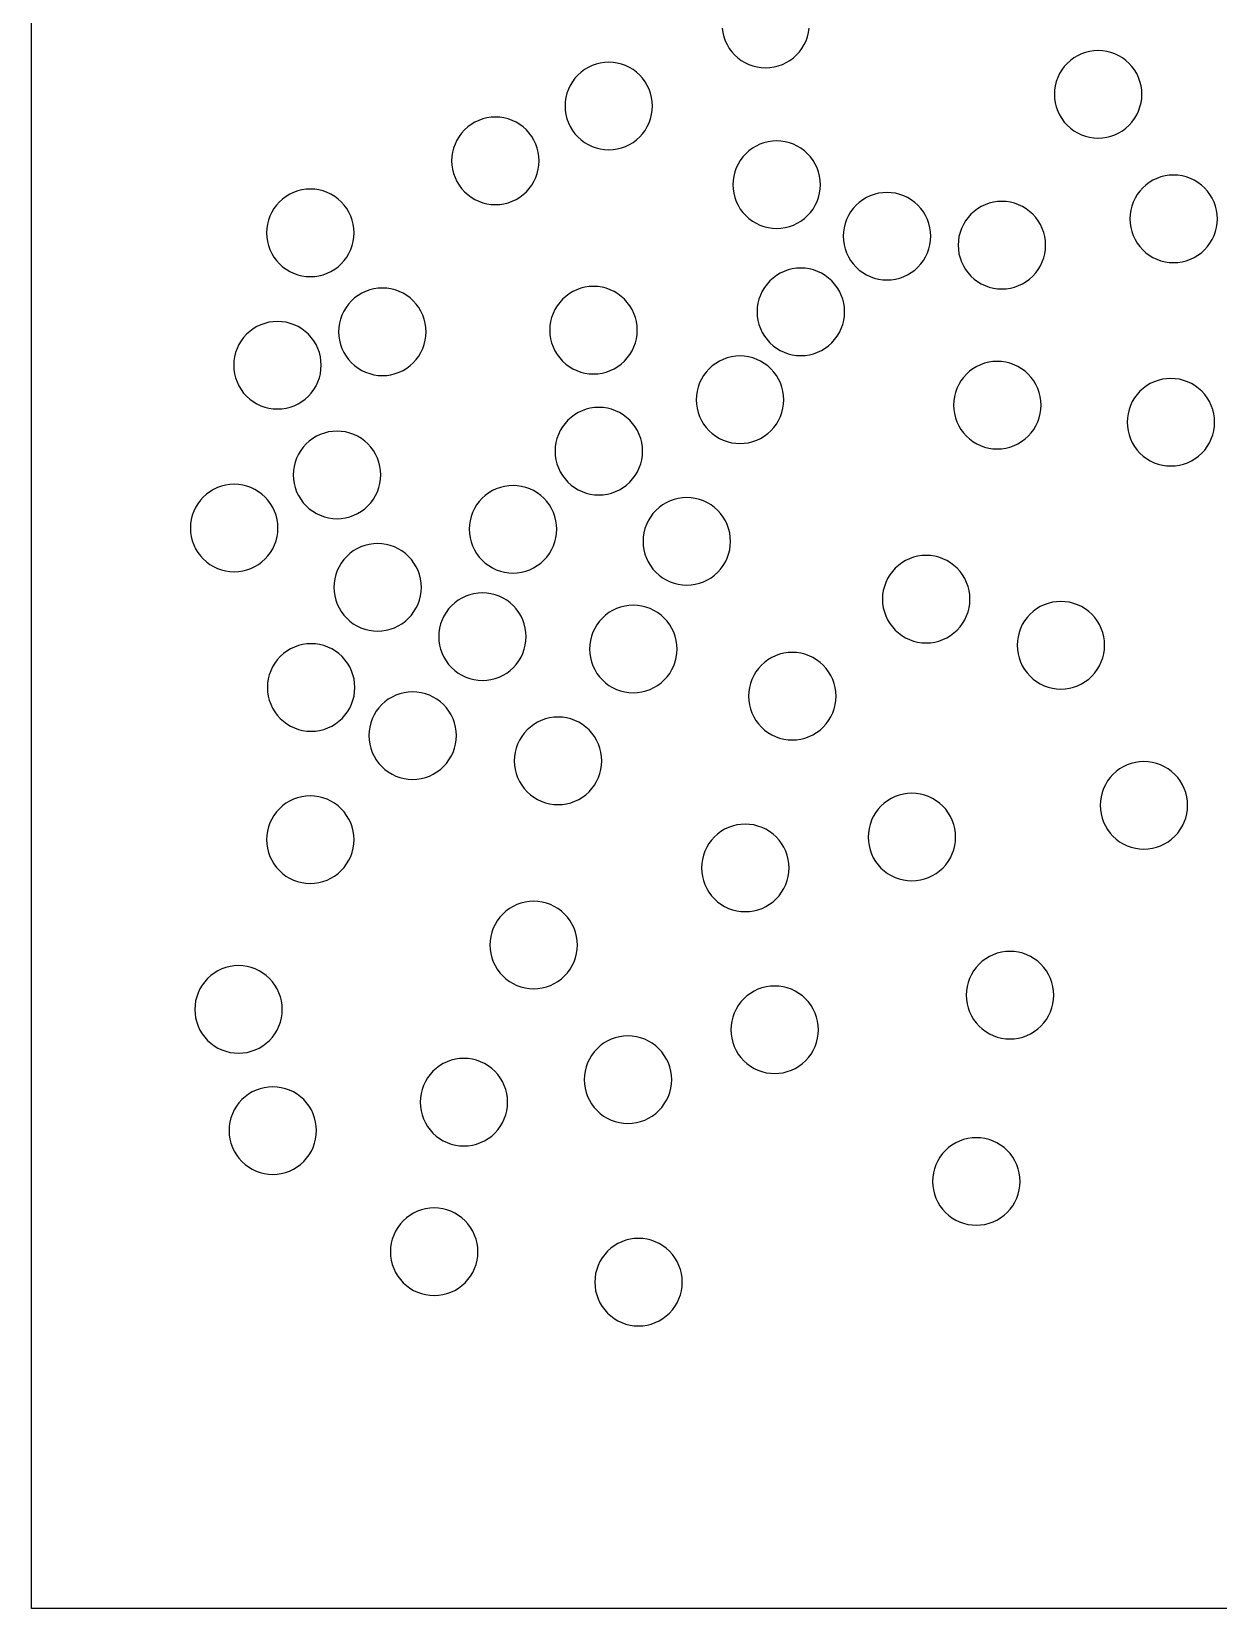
# Model space of a CAD drawing. Header units: millimetres. Extents: x 0 to 406, y 0 to 84.
# Drawn here: x 0 to 40.7, y 0 to 54.1 of the extents above; entities that cross this region are included whole.
import ezdxf

# ---------------------------------------------------------------- set-up
doc = ezdxf.new("R2010")
doc.units = ezdxf.units.MM

msp = doc.modelspace()

# ---------------------------------------------------------------- linework, layer by layer
at = {"color": 0}
for points in [[(0, 0), (0, 83.82), (406.4, 83.82), (406.4, 0), (0, 0)], [(23.681, 54.162), (23.703, 54.016), (23.739, 53.874), (23.788, 53.735), (23.851, 53.602), (23.927, 53.476), (24.015, 53.357), (24.113, 53.248), (24.223, 53.15), (24.341, 53.062), (24.467, 52.986), (24.6, 52.923), (24.739, 52.874), (24.881, 52.838), (25.027, 52.816), (25.174, 52.809), (25.321, 52.816), (25.467, 52.838), (25.61, 52.874), (25.748, 52.923), (25.881, 52.986), (26.007, 53.062), (26.126, 53.15), (26.235, 53.248)], [(26.235, 53.248), (26.334, 53.357), (26.421, 53.476), (26.497, 53.602), (26.56, 53.735), (26.61, 53.874), (26.645, 54.016), (26.667, 54.162)], [(20.856, 50.438), (20.955, 50.547), (21.042, 50.665), (21.118, 50.792), (21.181, 50.925), (21.231, 51.063), (21.266, 51.206), (21.288, 51.352), (21.295, 51.499), (21.288, 51.646), (21.266, 51.791), (21.231, 51.934), (21.181, 52.073), (21.118, 52.206), (21.042, 52.332), (20.955, 52.45), (20.856, 52.559), (20.747, 52.658), (20.629, 52.746), (20.502, 52.822), (20.369, 52.885), (20.231, 52.934), (20.088, 52.97), (19.942, 52.992), (19.795, 52.999), (19.648, 52.992), (19.503, 52.97), (19.36, 52.934), (19.221, 52.885), (19.088, 52.822), (18.962, 52.746), (18.844, 52.658), (18.735, 52.559), (18.636, 52.45), (18.548, 52.332), (18.472, 52.206), (18.409, 52.073), (18.36, 51.934), (18.324, 51.791), (18.302, 51.646), (18.295, 51.499), (18.302, 51.352), (18.324, 51.206), (18.36, 51.063), (18.409, 50.925), (18.472, 50.792), (18.548, 50.665), (18.636, 50.547), (18.735, 50.438), (18.844, 50.339), (18.962, 50.252), (19.088, 50.176), (19.221, 50.113), (19.36, 50.063), (19.503, 50.028), (19.648, 50.006), (19.795, 49.999), (19.942, 50.006), (20.088, 50.028), (20.231, 50.063), (20.369, 50.113), (20.502, 50.176), (20.629, 50.252), (20.747, 50.339), (20.856, 50.438)], [(37.639, 50.841), (37.737, 50.95), (37.825, 51.068), (37.901, 51.194), (37.964, 51.327), (38.013, 51.466), (38.049, 51.609), (38.071, 51.754), (38.078, 51.901), (38.071, 52.048), (38.049, 52.194), (38.013, 52.337), (37.964, 52.475), (37.901, 52.608), (37.825, 52.735), (37.737, 52.853), (37.639, 52.962), (37.529, 53.061), (37.411, 53.148), (37.285, 53.224), (37.152, 53.287), (37.013, 53.337), (36.871, 53.372), (36.725, 53.394), (36.578, 53.401), (36.431, 53.394), (36.285, 53.372), (36.142, 53.337), (36.004, 53.287), (35.871, 53.224), (35.745, 53.148), (35.626, 53.061), (35.517, 52.962), (35.418, 52.853), (35.331, 52.735), (35.255, 52.608), (35.192, 52.475), (35.142, 52.337), (35.107, 52.194), (35.085, 52.048), (35.078, 51.901), (35.085, 51.754), (35.107, 51.609), (35.142, 51.466), (35.192, 51.327), (35.255, 51.194), (35.331, 51.068), (35.418, 50.95), (35.517, 50.841), (35.626, 50.742), (35.745, 50.654), (35.871, 50.578), (36.004, 50.515), (36.142, 50.466), (36.285, 50.43), (36.431, 50.408), (36.578, 50.401), (36.725, 50.408), (36.871, 50.43), (37.013, 50.466), (37.152, 50.515), (37.285, 50.578), (37.411, 50.654), (37.529, 50.742), (37.639, 50.841)], [(16.969, 48.561), (17.068, 48.67), (17.156, 48.788), (17.231, 48.914), (17.294, 49.047), (17.344, 49.186), (17.38, 49.329), (17.401, 49.474), (17.408, 49.621), (17.401, 49.768), (17.38, 49.914), (17.344, 50.057), (17.294, 50.195), (17.231, 50.328), (17.156, 50.455), (17.068, 50.573), (16.969, 50.682), (16.86, 50.781), (16.742, 50.869), (16.616, 50.944), (16.482, 51.007), (16.344, 51.057), (16.201, 51.093), (16.055, 51.114), (15.908, 51.121), (15.761, 51.114), (15.616, 51.093), (15.473, 51.057), (15.334, 51.007), (15.201, 50.944), (15.075, 50.869), (14.957, 50.781), (14.848, 50.682), (14.749, 50.573), (14.661, 50.455), (14.586, 50.328), (14.523, 50.195), (14.473, 50.057), (14.437, 49.914), (14.416, 49.768), (14.408, 49.621), (14.416, 49.474), (14.437, 49.329), (14.473, 49.186), (14.523, 49.047), (14.586, 48.914), (14.661, 48.788), (14.749, 48.67), (14.848, 48.561), (14.957, 48.462), (15.075, 48.374), (15.201, 48.298), (15.334, 48.236), (15.473, 48.186), (15.616, 48.15), (15.761, 48.129), (15.908, 48.121), (16.055, 48.129), (16.201, 48.15), (16.344, 48.186), (16.482, 48.236), (16.616, 48.298), (16.742, 48.374), (16.86, 48.462), (16.969, 48.561)], [(26.614, 47.742), (26.713, 47.851), (26.801, 47.969), (26.876, 48.095), (26.939, 48.228), (26.989, 48.367), (27.025, 48.51), (27.046, 48.655), (27.054, 48.802), (27.046, 48.949), (27.025, 49.095), (26.989, 49.238), (26.939, 49.376), (26.876, 49.51), (26.801, 49.636), (26.713, 49.754), (26.614, 49.863), (26.505, 49.962), (26.387, 50.05), (26.261, 50.125), (26.128, 50.188), (25.989, 50.238), (25.846, 50.274), (25.701, 50.295), (25.554, 50.302), (25.407, 50.295), (25.261, 50.274), (25.118, 50.238), (24.98, 50.188), (24.846, 50.125), (24.72, 50.05), (24.602, 49.962), (24.493, 49.863), (24.394, 49.754), (24.306, 49.636), (24.231, 49.51), (24.168, 49.376), (24.118, 49.238), (24.082, 49.095), (24.061, 48.949), (24.054, 48.802), (24.061, 48.655), (24.082, 48.51), (24.118, 48.367), (24.168, 48.228), (24.231, 48.095), (24.306, 47.969), (24.394, 47.851), (24.493, 47.742), (24.602, 47.643), (24.72, 47.555), (24.846, 47.48), (24.98, 47.417), (25.118, 47.367), (25.261, 47.331), (25.407, 47.31), (25.554, 47.302), (25.701, 47.31), (25.846, 47.331), (25.989, 47.367), (26.128, 47.417), (26.261, 47.48), (26.387, 47.555), (26.505, 47.643), (26.614, 47.742)], [(10.623, 46.091), (10.722, 46.2), (10.81, 46.318), (10.885, 46.445), (10.948, 46.578), (10.998, 46.716), (11.034, 46.859), (11.055, 47.005), (11.063, 47.152), (11.055, 47.299), (11.034, 47.444), (10.998, 47.587), (10.948, 47.726), (10.885, 47.859), (10.81, 47.985), (10.722, 48.103), (10.623, 48.213), (10.514, 48.311), (10.396, 48.399), (10.27, 48.475), (10.137, 48.538), (9.998, 48.587), (9.855, 48.623), (9.71, 48.645), (9.563, 48.652), (9.415, 48.645), (9.27, 48.623), (9.127, 48.587), (8.988, 48.538), (8.855, 48.475), (8.729, 48.399), (8.611, 48.311), (8.502, 48.213), (8.403, 48.103), (8.315, 47.985), (8.24, 47.859), (8.177, 47.726), (8.127, 47.587), (8.091, 47.444), (8.07, 47.299), (8.063, 47.152), (8.07, 47.005), (8.091, 46.859), (8.127, 46.716), (8.177, 46.578), (8.24, 46.445), (8.315, 46.318), (8.403, 46.2), (8.502, 46.091), (8.611, 45.992), (8.729, 45.905), (8.855, 45.829), (8.988, 45.766), (9.127, 45.716), (9.27, 45.681), (9.415, 45.659), (9.563, 45.652), (9.71, 45.659), (9.855, 45.681), (9.998, 45.716), (10.137, 45.766), (10.27, 45.829), (10.396, 45.905), (10.514, 45.992), (10.623, 46.091)], [(40.226, 46.57), (40.325, 46.679), (40.413, 46.798), (40.488, 46.924), (40.551, 47.057), (40.601, 47.195), (40.637, 47.338), (40.658, 47.484), (40.666, 47.631), (40.658, 47.778), (40.637, 47.924), (40.601, 48.066), (40.551, 48.205), (40.488, 48.338), (40.413, 48.464), (40.325, 48.582), (40.226, 48.692), (40.117, 48.79), (39.999, 48.878), (39.873, 48.954), (39.74, 49.017), (39.601, 49.066), (39.458, 49.102), (39.313, 49.124), (39.166, 49.131), (39.019, 49.124), (38.873, 49.102), (38.73, 49.066), (38.592, 49.017), (38.458, 48.954), (38.332, 48.878), (38.214, 48.79), (38.105, 48.692), (38.006, 48.582), (37.918, 48.464), (37.843, 48.338), (37.78, 48.205), (37.73, 48.066), (37.694, 47.924), (37.673, 47.778), (37.666, 47.631), (37.673, 47.484), (37.694, 47.338), (37.73, 47.195), (37.78, 47.057), (37.843, 46.924), (37.918, 46.798), (38.006, 46.679), (38.105, 46.57), (38.214, 46.471), (38.332, 46.384), (38.458, 46.308), (38.592, 46.245), (38.73, 46.195), (38.873, 46.16), (39.019, 46.138), (39.166, 46.131), (39.313, 46.138), (39.458, 46.16), (39.601, 46.195), (39.74, 46.245), (39.873, 46.308), (39.999, 46.384), (40.117, 46.471), (40.226, 46.57)], [(30.398, 45.975), (30.497, 46.084), (30.584, 46.202), (30.66, 46.328), (30.723, 46.462), (30.773, 46.6), (30.808, 46.743), (30.83, 46.889), (30.837, 47.036), (30.83, 47.183), (30.808, 47.328), (30.773, 47.471), (30.723, 47.61), (30.66, 47.743), (30.584, 47.869), (30.497, 47.987), (30.398, 48.096), (30.289, 48.195), (30.171, 48.283), (30.044, 48.358), (29.911, 48.421), (29.773, 48.471), (29.63, 48.507), (29.484, 48.528), (29.337, 48.536), (29.19, 48.528), (29.045, 48.507), (28.902, 48.471), (28.763, 48.421), (28.63, 48.358), (28.504, 48.283), (28.386, 48.195), (28.277, 48.096), (28.178, 47.987), (28.09, 47.869), (28.014, 47.743), (27.951, 47.61), (27.902, 47.471), (27.866, 47.328), (27.844, 47.183), (27.837, 47.036), (27.844, 46.889), (27.866, 46.743), (27.902, 46.6), (27.951, 46.462), (28.014, 46.328), (28.09, 46.202), (28.178, 46.084), (28.277, 45.975), (28.386, 45.876), (28.504, 45.788), (28.63, 45.713), (28.763, 45.65), (28.902, 45.6), (29.045, 45.564), (29.19, 45.543), (29.337, 45.536), (29.484, 45.543), (29.63, 45.564), (29.773, 45.6), (29.911, 45.65), (30.044, 45.713), (30.171, 45.788), (30.289, 45.876), (30.398, 45.975)], [(34.338, 45.668), (34.437, 45.777), (34.525, 45.896), (34.6, 46.022), (34.663, 46.155), (34.713, 46.293), (34.749, 46.436), (34.77, 46.582), (34.778, 46.729), (34.77, 46.876), (34.749, 47.022), (34.713, 47.164), (34.663, 47.303), (34.6, 47.436), (34.525, 47.562), (34.437, 47.68), (34.338, 47.79), (34.229, 47.888), (34.111, 47.976), (33.985, 48.052), (33.852, 48.115), (33.713, 48.164), (33.57, 48.2), (33.425, 48.222), (33.278, 48.229), (33.131, 48.222), (32.985, 48.2), (32.842, 48.164), (32.704, 48.115), (32.571, 48.052), (32.444, 47.976), (32.326, 47.888), (32.217, 47.79), (32.118, 47.68), (32.03, 47.562), (31.955, 47.436), (31.892, 47.303), (31.842, 47.164), (31.806, 47.022), (31.785, 46.876), (31.778, 46.729), (31.785, 46.582), (31.806, 46.436), (31.842, 46.293), (31.892, 46.155), (31.955, 46.022), (32.03, 45.896), (32.118, 45.777), (32.217, 45.668), (32.326, 45.569), (32.444, 45.482), (32.571, 45.406), (32.704, 45.343), (32.842, 45.293), (32.985, 45.258), (33.131, 45.236), (33.278, 45.229), (33.425, 45.236), (33.57, 45.258), (33.713, 45.293), (33.852, 45.343), (33.985, 45.406), (34.111, 45.482), (34.229, 45.569), (34.338, 45.668)], [(27.443, 43.383), (27.542, 43.492), (27.63, 43.61), (27.706, 43.736), (27.769, 43.869), (27.818, 44.008), (27.854, 44.151), (27.876, 44.296), (27.883, 44.443), (27.876, 44.59), (27.854, 44.736), (27.818, 44.879), (27.769, 45.017), (27.706, 45.15), (27.63, 45.277), (27.542, 45.395), (27.443, 45.504), (27.334, 45.603), (27.216, 45.691), (27.09, 45.766), (26.957, 45.829), (26.818, 45.879), (26.675, 45.915), (26.53, 45.936), (26.383, 45.943), (26.236, 45.936), (26.09, 45.915), (25.947, 45.879), (25.809, 45.829), (25.676, 45.766), (25.549, 45.691), (25.431, 45.603), (25.322, 45.504), (25.223, 45.395), (25.136, 45.277), (25.06, 45.15), (24.997, 45.017), (24.947, 44.879), (24.912, 44.736), (24.89, 44.59), (24.883, 44.443), (24.89, 44.296), (24.912, 44.151), (24.947, 44.008), (24.997, 43.869), (25.06, 43.736), (25.136, 43.61), (25.223, 43.492), (25.322, 43.383), (25.431, 43.284), (25.549, 43.196), (25.676, 43.121), (25.809, 43.058), (25.947, 43.008), (26.09, 42.972), (26.236, 42.951), (26.383, 42.943), (26.53, 42.951), (26.675, 42.972), (26.818, 43.008), (26.957, 43.058), (27.09, 43.121), (27.216, 43.196), (27.334, 43.284), (27.443, 43.383)], [(13.093, 42.7), (13.192, 42.809), (13.28, 42.927), (13.355, 43.053), (13.418, 43.186), (13.468, 43.325), (13.504, 43.468), (13.525, 43.613), (13.532, 43.76), (13.525, 43.907), (13.504, 44.053), (13.468, 44.196), (13.418, 44.334), (13.355, 44.467), (13.28, 44.594), (13.192, 44.712), (13.093, 44.821), (12.984, 44.92), (12.866, 45.007), (12.74, 45.083), (12.607, 45.146), (12.468, 45.196), (12.325, 45.231), (12.18, 45.253), (12.032, 45.26), (11.885, 45.253), (11.74, 45.231), (11.597, 45.196), (11.458, 45.146), (11.325, 45.083), (11.199, 45.007), (11.081, 44.92), (10.972, 44.821), (10.873, 44.712), (10.785, 44.594), (10.71, 44.467), (10.647, 44.334), (10.597, 44.196), (10.561, 44.053), (10.54, 43.907), (10.532, 43.76), (10.54, 43.613), (10.561, 43.468), (10.597, 43.325), (10.647, 43.186), (10.71, 43.053), (10.785, 42.927), (10.873, 42.809), (10.972, 42.7), (11.081, 42.601), (11.199, 42.513), (11.325, 42.437), (11.458, 42.374), (11.597, 42.325), (11.74, 42.289), (11.885, 42.267), (12.032, 42.26), (12.18, 42.267), (12.325, 42.289), (12.468, 42.325), (12.607, 42.374), (12.74, 42.437), (12.866, 42.513), (12.984, 42.601), (13.093, 42.7)], [(20.333, 42.754), (20.431, 42.863), (20.519, 42.982), (20.595, 43.108), (20.658, 43.241), (20.707, 43.38), (20.743, 43.522), (20.765, 43.668), (20.772, 43.815), (20.765, 43.962), (20.743, 44.108), (20.707, 44.25), (20.658, 44.389), (20.595, 44.522), (20.519, 44.648), (20.431, 44.767), (20.333, 44.876), (20.224, 44.975), (20.105, 45.062), (19.979, 45.138), (19.846, 45.201), (19.707, 45.25), (19.565, 45.286), (19.419, 45.308), (19.272, 45.315), (19.125, 45.308), (18.979, 45.286), (18.836, 45.25), (18.698, 45.201), (18.565, 45.138), (18.439, 45.062), (18.32, 44.975), (18.211, 44.876), (18.112, 44.767), (18.025, 44.648), (17.949, 44.522), (17.886, 44.389), (17.837, 44.25), (17.801, 44.108), (17.779, 43.962), (17.772, 43.815), (17.779, 43.668), (17.801, 43.522), (17.837, 43.38), (17.886, 43.241), (17.949, 43.108), (18.025, 42.982), (18.112, 42.863), (18.211, 42.754), (18.32, 42.656), (18.439, 42.568), (18.565, 42.492), (18.698, 42.429), (18.836, 42.38), (18.979, 42.344), (19.125, 42.322), (19.272, 42.315), (19.419, 42.322), (19.565, 42.344), (19.707, 42.38), (19.846, 42.429), (19.979, 42.492), (20.105, 42.568), (20.224, 42.656), (20.333, 42.754)], [(9.495, 41.553), (9.594, 41.662), (9.682, 41.781), (9.757, 41.907), (9.82, 42.04), (9.87, 42.179), (9.906, 42.321), (9.927, 42.467), (9.934, 42.614), (9.927, 42.761), (9.906, 42.907), (9.87, 43.049), (9.82, 43.188), (9.757, 43.321), (9.682, 43.447), (9.594, 43.566), (9.495, 43.675), (9.386, 43.773), (9.268, 43.861), (9.142, 43.937), (9.008, 44), (8.87, 44.049), (8.727, 44.085), (8.581, 44.107), (8.434, 44.114), (8.287, 44.107), (8.142, 44.085), (7.999, 44.049), (7.86, 44), (7.727, 43.937), (7.601, 43.861), (7.483, 43.773), (7.374, 43.675), (7.275, 43.566), (7.187, 43.447), (7.112, 43.321), (7.049, 43.188), (6.999, 43.049), (6.963, 42.907), (6.942, 42.761), (6.934, 42.614), (6.942, 42.467), (6.963, 42.321), (6.999, 42.179), (7.049, 42.04), (7.112, 41.907), (7.187, 41.781), (7.275, 41.662), (7.374, 41.553), (7.483, 41.454), (7.601, 41.367), (7.727, 41.291), (7.86, 41.228), (7.999, 41.179), (8.142, 41.143), (8.287, 41.121), (8.434, 41.114), (8.581, 41.121), (8.727, 41.143), (8.87, 41.179), (9.008, 41.228), (9.142, 41.291), (9.268, 41.367), (9.386, 41.454), (9.495, 41.553)], [(25.356, 40.37), (25.455, 40.479), (25.542, 40.597), (25.618, 40.724), (25.681, 40.857), (25.73, 40.995), (25.766, 41.138), (25.788, 41.284), (25.795, 41.431), (25.788, 41.578), (25.766, 41.723), (25.73, 41.866), (25.681, 42.005), (25.618, 42.138), (25.542, 42.264), (25.455, 42.382), (25.356, 42.491), (25.247, 42.59), (25.128, 42.678), (25.002, 42.754), (24.869, 42.816), (24.731, 42.866), (24.588, 42.902), (24.442, 42.923), (24.295, 42.931), (24.148, 42.923), (24.002, 42.902), (23.86, 42.866), (23.721, 42.816), (23.588, 42.754), (23.462, 42.678), (23.343, 42.59), (23.234, 42.491), (23.136, 42.382), (23.048, 42.264), (22.972, 42.138), (22.909, 42.005), (22.86, 41.866), (22.824, 41.723), (22.802, 41.578), (22.795, 41.431), (22.802, 41.284), (22.824, 41.138), (22.86, 40.995), (22.909, 40.857), (22.972, 40.724), (23.048, 40.597), (23.136, 40.479), (23.234, 40.37), (23.343, 40.271), (23.462, 40.183), (23.588, 40.108), (23.721, 40.045), (23.86, 39.995), (24.002, 39.959), (24.148, 39.938), (24.295, 39.931), (24.442, 39.938), (24.588, 39.959), (24.731, 39.995), (24.869, 40.045), (25.002, 40.108), (25.128, 40.183), (25.247, 40.271), (25.356, 40.37)], [(34.18, 40.186), (34.279, 40.295), (34.367, 40.413), (34.442, 40.539), (34.505, 40.672), (34.555, 40.811), (34.59, 40.954), (34.612, 41.099), (34.619, 41.247), (34.612, 41.394), (34.59, 41.539), (34.555, 41.682), (34.505, 41.821), (34.442, 41.954), (34.367, 42.08), (34.279, 42.198), (34.18, 42.307), (34.071, 42.406), (33.953, 42.494), (33.826, 42.569), (33.693, 42.632), (33.555, 42.682), (33.412, 42.718), (33.266, 42.739), (33.119, 42.747), (32.972, 42.739), (32.827, 42.718), (32.684, 42.682), (32.545, 42.632), (32.412, 42.569), (32.286, 42.494), (32.168, 42.406), (32.059, 42.307), (31.96, 42.198), (31.872, 42.08), (31.796, 41.954), (31.733, 41.821), (31.684, 41.682), (31.648, 41.539), (31.627, 41.394), (31.619, 41.247), (31.627, 41.099), (31.648, 40.954), (31.684, 40.811), (31.733, 40.672), (31.796, 40.539), (31.872, 40.413), (31.96, 40.295), (32.059, 40.186), (32.168, 40.087), (32.286, 39.999), (32.412, 39.924), (32.545, 39.861), (32.684, 39.811), (32.827, 39.775), (32.972, 39.754), (33.119, 39.747), (33.266, 39.754), (33.412, 39.775), (33.555, 39.811), (33.693, 39.861), (33.826, 39.924), (33.953, 39.999), (34.071, 40.087), (34.18, 40.186)], [(40.025, 39.501), (40.134, 39.599), (40.233, 39.708), (40.32, 39.827), (40.396, 39.953), (40.459, 40.086), (40.509, 40.225), (40.544, 40.367), (40.566, 40.513), (40.573, 40.66), (40.566, 40.807), (40.544, 40.953), (40.509, 41.095), (40.459, 41.234), (40.396, 41.367), (40.32, 41.493), (40.233, 41.612), (40.134, 41.721), (40.025, 41.82), (39.907, 41.907), (39.78, 41.983), (39.647, 42.046), (39.509, 42.095), (39.366, 42.131), (39.22, 42.153), (39.073, 42.16), (38.926, 42.153), (38.781, 42.131), (38.638, 42.095), (38.499, 42.046), (38.366, 41.983), (38.24, 41.907), (38.122, 41.82), (38.012, 41.721), (37.914, 41.612), (37.826, 41.493), (37.75, 41.367), (37.687, 41.234), (37.638, 41.095), (37.602, 40.953), (37.58, 40.807), (37.573, 40.66), (37.58, 40.513), (37.602, 40.367), (37.638, 40.225), (37.687, 40.086), (37.75, 39.953), (37.826, 39.827), (37.914, 39.708), (38.012, 39.599), (38.122, 39.501), (38.24, 39.413), (38.366, 39.337), (38.499, 39.274), (38.638, 39.225), (38.781, 39.189), (38.926, 39.167), (39.073, 39.16), (39.22, 39.167), (39.366, 39.189), (39.509, 39.225), (39.647, 39.274), (39.78, 39.337), (39.907, 39.413), (40.025, 39.501)], [(20.515, 38.607), (20.614, 38.716), (20.701, 38.834), (20.777, 38.961), (20.84, 39.094), (20.89, 39.232), (20.925, 39.375), (20.947, 39.521), (20.954, 39.668), (20.947, 39.815), (20.925, 39.96), (20.89, 40.103), (20.84, 40.242), (20.777, 40.375), (20.701, 40.501), (20.614, 40.619), (20.515, 40.728), (20.406, 40.827), (20.288, 40.915), (20.161, 40.991), (20.028, 41.054), (19.89, 41.103), (19.747, 41.139), (19.601, 41.161), (19.454, 41.168), (19.307, 41.161), (19.162, 41.139), (19.019, 41.103), (18.88, 41.054), (18.747, 40.991), (18.621, 40.915), (18.503, 40.827), (18.394, 40.728), (18.295, 40.619), (18.207, 40.501), (18.131, 40.375), (18.068, 40.242), (18.019, 40.103), (17.983, 39.96), (17.961, 39.815), (17.954, 39.668), (17.961, 39.521), (17.983, 39.375), (18.019, 39.232), (18.068, 39.094), (18.131, 38.961), (18.207, 38.834), (18.295, 38.716), (18.394, 38.607), (18.503, 38.508), (18.621, 38.421), (18.747, 38.345), (18.88, 38.282), (19.019, 38.232), (19.162, 38.197), (19.307, 38.175), (19.454, 38.168), (19.601, 38.175), (19.747, 38.197), (19.89, 38.232), (20.028, 38.282), (20.161, 38.345), (20.288, 38.421), (20.406, 38.508), (20.515, 38.607)], [(11.538, 37.794), (11.637, 37.903), (11.725, 38.021), (11.8, 38.147), (11.863, 38.28), (11.913, 38.419), (11.948, 38.562), (11.97, 38.707), (11.977, 38.854), (11.97, 39.001), (11.948, 39.147), (11.913, 39.29), (11.863, 39.428), (11.8, 39.561), (11.725, 39.688), (11.637, 39.806), (11.538, 39.915), (11.429, 40.014), (11.311, 40.102), (11.184, 40.177), (11.051, 40.24), (10.913, 40.29), (10.77, 40.326), (10.624, 40.347), (10.477, 40.354), (10.33, 40.347), (10.185, 40.326), (10.042, 40.29), (9.903, 40.24), (9.77, 40.177), (9.644, 40.102), (9.526, 40.014), (9.417, 39.915), (9.318, 39.806), (9.23, 39.688), (9.154, 39.561), (9.091, 39.428), (9.042, 39.29), (9.006, 39.147), (8.985, 39.001), (8.977, 38.854), (8.985, 38.707), (9.006, 38.562), (9.042, 38.419), (9.091, 38.28), (9.154, 38.147), (9.23, 38.021), (9.318, 37.903), (9.417, 37.794), (9.526, 37.695), (9.644, 37.607), (9.77, 37.531), (9.903, 37.469), (10.042, 37.419), (10.185, 37.383), (10.33, 37.362), (10.477, 37.354), (10.624, 37.362), (10.77, 37.383), (10.913, 37.419), (11.051, 37.469), (11.184, 37.531), (11.311, 37.607), (11.429, 37.695), (11.538, 37.794)], [(8.01, 35.973), (8.109, 36.082), (8.197, 36.2), (8.272, 36.326), (8.335, 36.459), (8.385, 36.598), (8.421, 36.741), (8.442, 36.886), (8.45, 37.033), (8.442, 37.18), (8.421, 37.326), (8.385, 37.469), (8.335, 37.607), (8.272, 37.74), (8.197, 37.867), (8.109, 37.985), (8.01, 38.094), (7.901, 38.193), (7.783, 38.28), (7.657, 38.356), (7.524, 38.419), (7.385, 38.469), (7.242, 38.504), (7.097, 38.526), (6.95, 38.533), (6.803, 38.526), (6.657, 38.504), (6.514, 38.469), (6.376, 38.419), (6.242, 38.356), (6.116, 38.28), (5.998, 38.193), (5.889, 38.094), (5.79, 37.985), (5.702, 37.867), (5.627, 37.74), (5.564, 37.607), (5.514, 37.469), (5.478, 37.326), (5.457, 37.18), (5.45, 37.033), (5.457, 36.886), (5.478, 36.741), (5.514, 36.598), (5.564, 36.459), (5.627, 36.326), (5.702, 36.2), (5.79, 36.082), (5.889, 35.973), (5.998, 35.874), (6.116, 35.786), (6.242, 35.71), (6.376, 35.647), (6.514, 35.598), (6.657, 35.562), (6.803, 35.54), (6.95, 35.533), (7.097, 35.54), (7.242, 35.562), (7.385, 35.598), (7.524, 35.647), (7.657, 35.71), (7.783, 35.786), (7.901, 35.874), (8.01, 35.973)], [(17.573, 35.931), (17.672, 36.04), (17.759, 36.158), (17.835, 36.285), (17.898, 36.418), (17.948, 36.556), (17.983, 36.699), (18.005, 36.845), (18.012, 36.992), (18.005, 37.139), (17.983, 37.284), (17.948, 37.427), (17.898, 37.566), (17.835, 37.699), (17.759, 37.825), (17.672, 37.943), (17.573, 38.052), (17.464, 38.151), (17.345, 38.239), (17.219, 38.315), (17.086, 38.378), (16.948, 38.427), (16.805, 38.463), (16.659, 38.485), (16.512, 38.492), (16.365, 38.485), (16.22, 38.463), (16.077, 38.427), (15.938, 38.378), (15.805, 38.315), (15.679, 38.239), (15.561, 38.151), (15.451, 38.052), (15.353, 37.943), (15.265, 37.825), (15.189, 37.699), (15.126, 37.566), (15.077, 37.427), (15.041, 37.284), (15.019, 37.139), (15.012, 36.992), (15.019, 36.845), (15.041, 36.699), (15.077, 36.556), (15.126, 36.418), (15.189, 36.285), (15.265, 36.158), (15.353, 36.04), (15.451, 35.931), (15.561, 35.832), (15.679, 35.745), (15.805, 35.669), (15.938, 35.606), (16.077, 35.556), (16.22, 35.521), (16.365, 35.499), (16.512, 35.492), (16.659, 35.499), (16.805, 35.521), (16.948, 35.556), (17.086, 35.606), (17.219, 35.669), (17.345, 35.745), (17.464, 35.832), (17.573, 35.931)], [(23.531, 35.517), (23.63, 35.626), (23.718, 35.744), (23.794, 35.87), (23.857, 36.003), (23.906, 36.142), (23.942, 36.285), (23.964, 36.43), (23.971, 36.577), (23.964, 36.725), (23.942, 36.87), (23.906, 37.013), (23.857, 37.152), (23.794, 37.285), (23.718, 37.411), (23.63, 37.529), (23.531, 37.638), (23.422, 37.737), (23.304, 37.825), (23.178, 37.9), (23.045, 37.963), (22.906, 38.013), (22.763, 38.049), (22.618, 38.07), (22.471, 38.077), (22.324, 38.07), (22.178, 38.049), (22.035, 38.013), (21.897, 37.963), (21.764, 37.9), (21.637, 37.825), (21.519, 37.737), (21.41, 37.638), (21.311, 37.529), (21.224, 37.411), (21.148, 37.285), (21.085, 37.152), (21.035, 37.013), (21, 36.87), (20.978, 36.725), (20.971, 36.577), (20.978, 36.43), (21, 36.285), (21.035, 36.142), (21.085, 36.003), (21.148, 35.87), (21.224, 35.744), (21.311, 35.626), (21.41, 35.517), (21.519, 35.418), (21.637, 35.33), (21.764, 35.255), (21.897, 35.192), (22.035, 35.142), (22.178, 35.106), (22.324, 35.085), (22.471, 35.077), (22.618, 35.085), (22.763, 35.106), (22.906, 35.142), (23.045, 35.192), (23.178, 35.255), (23.304, 35.33), (23.422, 35.418), (23.531, 35.517)], [(12.929, 33.941), (13.028, 34.05), (13.116, 34.168), (13.191, 34.294), (13.254, 34.427), (13.304, 34.566), (13.34, 34.709), (13.361, 34.854), (13.369, 35.001), (13.361, 35.148), (13.34, 35.294), (13.304, 35.437), (13.254, 35.575), (13.191, 35.708), (13.116, 35.835), (13.028, 35.953), (12.929, 36.062), (12.82, 36.161), (12.702, 36.248), (12.576, 36.324), (12.443, 36.387), (12.304, 36.437), (12.161, 36.472), (12.016, 36.494), (11.869, 36.501), (11.722, 36.494), (11.576, 36.472), (11.433, 36.437), (11.295, 36.387), (11.161, 36.324), (11.035, 36.248), (10.917, 36.161), (10.808, 36.062), (10.709, 35.953), (10.621, 35.835), (10.546, 35.708), (10.483, 35.575), (10.433, 35.437), (10.397, 35.294), (10.376, 35.148), (10.369, 35.001), (10.376, 34.854), (10.397, 34.709), (10.433, 34.566), (10.483, 34.427), (10.546, 34.294), (10.621, 34.168), (10.709, 34.05), (10.808, 33.941), (10.917, 33.842), (11.035, 33.754), (11.161, 33.678), (11.295, 33.615), (11.433, 33.566), (11.576, 33.53), (11.722, 33.508), (11.869, 33.501), (12.016, 33.508), (12.161, 33.53), (12.304, 33.566), (12.443, 33.615), (12.576, 33.678), (12.702, 33.754), (12.82, 33.842), (12.929, 33.941)], [(31.742, 33.535), (31.841, 33.644), (31.928, 33.762), (32.004, 33.888), (32.067, 34.021), (32.116, 34.16), (32.152, 34.303), (32.174, 34.448), (32.181, 34.595), (32.174, 34.742), (32.152, 34.888), (32.116, 35.031), (32.067, 35.169), (32.004, 35.302), (31.928, 35.429), (31.841, 35.547), (31.742, 35.656), (31.633, 35.755), (31.514, 35.843), (31.388, 35.918), (31.255, 35.981), (31.116, 36.031), (30.974, 36.066), (30.828, 36.088), (30.681, 36.095), (30.534, 36.088), (30.388, 36.066), (30.246, 36.031), (30.107, 35.981), (29.974, 35.918), (29.848, 35.843), (29.729, 35.755), (29.62, 35.656), (29.521, 35.547), (29.434, 35.429), (29.358, 35.302), (29.295, 35.169), (29.246, 35.031), (29.21, 34.888), (29.188, 34.742), (29.181, 34.595), (29.188, 34.448), (29.21, 34.303), (29.246, 34.16), (29.295, 34.021), (29.358, 33.888), (29.434, 33.762), (29.521, 33.644), (29.62, 33.535), (29.729, 33.436), (29.848, 33.348), (29.974, 33.272), (30.107, 33.209), (30.246, 33.16), (30.388, 33.124), (30.534, 33.103), (30.681, 33.095), (30.828, 33.103), (30.974, 33.124), (31.116, 33.16), (31.255, 33.209), (31.388, 33.272), (31.514, 33.348), (31.633, 33.436), (31.742, 33.535)], [(16.523, 32.25), (16.622, 32.36), (16.71, 32.478), (16.786, 32.604), (16.848, 32.737), (16.898, 32.876), (16.934, 33.019), (16.955, 33.164), (16.963, 33.311), (16.955, 33.458), (16.934, 33.604), (16.898, 33.747), (16.848, 33.885), (16.786, 34.018), (16.71, 34.144), (16.622, 34.263), (16.523, 34.372), (16.414, 34.471), (16.296, 34.558), (16.17, 34.634), (16.037, 34.697), (15.898, 34.747), (15.755, 34.782), (15.61, 34.804), (15.463, 34.811), (15.316, 34.804), (15.17, 34.782), (15.027, 34.747), (14.889, 34.697), (14.756, 34.634), (14.629, 34.558), (14.511, 34.471), (14.402, 34.372), (14.303, 34.263), (14.215, 34.144), (14.14, 34.018), (14.077, 33.885), (14.027, 33.747), (13.991, 33.604), (13.97, 33.458), (13.963, 33.311), (13.97, 33.164), (13.991, 33.019), (14.027, 32.876), (14.077, 32.737), (14.14, 32.604), (14.215, 32.478), (14.303, 32.36), (14.402, 32.25), (14.511, 32.152), (14.629, 32.064), (14.756, 31.988), (14.889, 31.925), (15.027, 31.876), (15.17, 31.84), (15.316, 31.818), (15.463, 31.811), (15.61, 31.818), (15.755, 31.84), (15.898, 31.876), (16.037, 31.925), (16.17, 31.988), (16.296, 32.064), (16.414, 32.152), (16.523, 32.25)], [(21.697, 31.826), (21.796, 31.935), (21.884, 32.053), (21.959, 32.179), (22.022, 32.312), (22.072, 32.451), (22.108, 32.594), (22.129, 32.739), (22.136, 32.887), (22.129, 33.034), (22.108, 33.179), (22.072, 33.322), (22.022, 33.461), (21.959, 33.594), (21.884, 33.72), (21.796, 33.838), (21.697, 33.947), (21.588, 34.046), (21.47, 34.134), (21.343, 34.209), (21.21, 34.272), (21.072, 34.322), (20.929, 34.358), (20.783, 34.379), (20.636, 34.387), (20.489, 34.379), (20.344, 34.358), (20.201, 34.322), (20.062, 34.272), (19.929, 34.209), (19.803, 34.134), (19.685, 34.046), (19.576, 33.947), (19.477, 33.838), (19.389, 33.72), (19.313, 33.594), (19.251, 33.461), (19.201, 33.322), (19.165, 33.179), (19.144, 33.034), (19.136, 32.887), (19.144, 32.739), (19.165, 32.594), (19.201, 32.451), (19.251, 32.312), (19.313, 32.179), (19.389, 32.053), (19.477, 31.935), (19.576, 31.826), (19.685, 31.727), (19.803, 31.639), (19.929, 31.564), (20.062, 31.501), (20.201, 31.451), (20.344, 31.415), (20.489, 31.394), (20.636, 31.387), (20.783, 31.394), (20.929, 31.415), (21.072, 31.451), (21.21, 31.501), (21.343, 31.564), (21.47, 31.639), (21.588, 31.727), (21.697, 31.826)], [(36.362, 31.955), (36.461, 32.065), (36.548, 32.183), (36.624, 32.309), (36.687, 32.442), (36.737, 32.581), (36.772, 32.723), (36.794, 32.869), (36.801, 33.016), (36.794, 33.163), (36.772, 33.309), (36.737, 33.452), (36.687, 33.59), (36.624, 33.723), (36.548, 33.849), (36.461, 33.968), (36.362, 34.077), (36.253, 34.176), (36.135, 34.263), (36.008, 34.339), (35.875, 34.402), (35.737, 34.452), (35.594, 34.487), (35.448, 34.509), (35.301, 34.516), (35.154, 34.509), (35.009, 34.487), (34.866, 34.452), (34.727, 34.402), (34.594, 34.339), (34.468, 34.263), (34.35, 34.176), (34.241, 34.077), (34.142, 33.968), (34.054, 33.849), (33.978, 33.723), (33.915, 33.59), (33.866, 33.452), (33.83, 33.309), (33.808, 33.163), (33.801, 33.016), (33.808, 32.869), (33.83, 32.723), (33.866, 32.581), (33.915, 32.442), (33.978, 32.309), (34.054, 32.183), (34.142, 32.065), (34.241, 31.955), (34.35, 31.857), (34.468, 31.769), (34.594, 31.693), (34.727, 31.63), (34.866, 31.581), (35.009, 31.545), (35.154, 31.523), (35.301, 31.516), (35.448, 31.523), (35.594, 31.545), (35.737, 31.581), (35.875, 31.63), (36.008, 31.693), (36.135, 31.769), (36.253, 31.857), (36.362, 31.955)], [(10.649, 30.508), (10.748, 30.617), (10.836, 30.736), (10.911, 30.862), (10.974, 30.995), (11.024, 31.133), (11.06, 31.276), (11.081, 31.422), (11.089, 31.569), (11.081, 31.716), (11.06, 31.861), (11.024, 32.004), (10.974, 32.143), (10.911, 32.276), (10.836, 32.402), (10.748, 32.52), (10.649, 32.63), (10.54, 32.728), (10.422, 32.816), (10.296, 32.892), (10.163, 32.955), (10.024, 33.004), (9.881, 33.04), (9.736, 33.062), (9.589, 33.069), (9.442, 33.062), (9.296, 33.04), (9.153, 33.004), (9.015, 32.955), (8.881, 32.892), (8.755, 32.816), (8.637, 32.728), (8.528, 32.63), (8.429, 32.52), (8.341, 32.402), (8.266, 32.276), (8.203, 32.143), (8.153, 32.004), (8.117, 31.861), (8.096, 31.716), (8.089, 31.569), (8.096, 31.422), (8.117, 31.276), (8.153, 31.133), (8.203, 30.995), (8.266, 30.862), (8.341, 30.736), (8.429, 30.617), (8.528, 30.508), (8.637, 30.409), (8.755, 30.322), (8.881, 30.246), (9.015, 30.183), (9.153, 30.133), (9.296, 30.098), (9.442, 30.076), (9.589, 30.069), (9.736, 30.076), (9.881, 30.098), (10.024, 30.133), (10.163, 30.183), (10.296, 30.246), (10.422, 30.322), (10.54, 30.409), (10.649, 30.508)], [(27.149, 30.209), (27.248, 30.318), (27.336, 30.436), (27.412, 30.563), (27.474, 30.696), (27.524, 30.834), (27.56, 30.977), (27.581, 31.123), (27.589, 31.27), (27.581, 31.417), (27.56, 31.562), (27.524, 31.705), (27.474, 31.844), (27.412, 31.977), (27.336, 32.103), (27.248, 32.221), (27.149, 32.33), (27.04, 32.429), (26.922, 32.517), (26.796, 32.593), (26.663, 32.656), (26.524, 32.705), (26.381, 32.741), (26.236, 32.763), (26.089, 32.77), (25.942, 32.763), (25.796, 32.741), (25.653, 32.705), (25.515, 32.656), (25.382, 32.593), (25.255, 32.517), (25.137, 32.429), (25.028, 32.33), (24.929, 32.221), (24.841, 32.103), (24.766, 31.977), (24.703, 31.844), (24.653, 31.705), (24.617, 31.562), (24.596, 31.417), (24.589, 31.27), (24.596, 31.123), (24.617, 30.977), (24.653, 30.834), (24.703, 30.696), (24.766, 30.563), (24.841, 30.436), (24.929, 30.318), (25.028, 30.209), (25.137, 30.11), (25.255, 30.023), (25.382, 29.947), (25.515, 29.884), (25.653, 29.834), (25.796, 29.799), (25.942, 29.777), (26.089, 29.77), (26.236, 29.777), (26.381, 29.799), (26.524, 29.834), (26.663, 29.884), (26.796, 29.947), (26.922, 30.023), (27.04, 30.11), (27.149, 30.209)], [(14.13, 28.858), (14.229, 28.967), (14.316, 29.086), (14.392, 29.212), (14.455, 29.345), (14.505, 29.484), (14.54, 29.626), (14.562, 29.772), (14.569, 29.919), (14.562, 30.066), (14.54, 30.212), (14.505, 30.354), (14.455, 30.493), (14.392, 30.626), (14.316, 30.752), (14.229, 30.871), (14.13, 30.98), (14.021, 31.079), (13.903, 31.166), (13.776, 31.242), (13.643, 31.305), (13.505, 31.354), (13.362, 31.39), (13.216, 31.412), (13.069, 31.419), (12.922, 31.412), (12.777, 31.39), (12.634, 31.354), (12.495, 31.305), (12.362, 31.242), (12.236, 31.166), (12.118, 31.079), (12.009, 30.98), (11.91, 30.871), (11.822, 30.752), (11.746, 30.626), (11.683, 30.493), (11.634, 30.354), (11.598, 30.212), (11.577, 30.066), (11.569, 29.919), (11.577, 29.772), (11.598, 29.626), (11.634, 29.484), (11.683, 29.345), (11.746, 29.212), (11.822, 29.086), (11.91, 28.967), (12.009, 28.858), (12.118, 28.76), (12.236, 28.672), (12.362, 28.596), (12.495, 28.533), (12.634, 28.484), (12.777, 28.448), (12.922, 28.426), (13.069, 28.419), (13.216, 28.426), (13.362, 28.448), (13.505, 28.484), (13.643, 28.533), (13.776, 28.596), (13.903, 28.672), (14.021, 28.76), (14.13, 28.858)], [(19.118, 27.993), (19.217, 28.102), (19.304, 28.22), (19.38, 28.346), (19.443, 28.479), (19.493, 28.618), (19.528, 28.761), (19.55, 28.906), (19.557, 29.053), (19.55, 29.2), (19.528, 29.346), (19.493, 29.489), (19.443, 29.627), (19.38, 29.76), (19.304, 29.887), (19.217, 30.005), (19.118, 30.114), (19.009, 30.213), (18.89, 30.3), (18.764, 30.376), (18.631, 30.439), (18.493, 30.489), (18.35, 30.524), (18.204, 30.546), (18.057, 30.553), (17.91, 30.546), (17.764, 30.524), (17.622, 30.489), (17.483, 30.439), (17.35, 30.376), (17.224, 30.3), (17.106, 30.213), (16.996, 30.114), (16.898, 30.005), (16.81, 29.887), (16.734, 29.76), (16.671, 29.627), (16.622, 29.489), (16.586, 29.346), (16.564, 29.2), (16.557, 29.053), (16.564, 28.906), (16.586, 28.761), (16.622, 28.618), (16.671, 28.479), (16.734, 28.346), (16.81, 28.22), (16.898, 28.102), (16.996, 27.993), (17.106, 27.894), (17.224, 27.806), (17.35, 27.73), (17.483, 27.667), (17.622, 27.618), (17.764, 27.582), (17.91, 27.56), (18.057, 27.553), (18.204, 27.56), (18.35, 27.582), (18.493, 27.618), (18.631, 27.667), (18.764, 27.73), (18.89, 27.806), (19.009, 27.894), (19.118, 27.993)], [(39.208, 26.469), (39.307, 26.578), (39.395, 26.696), (39.47, 26.822), (39.533, 26.955), (39.583, 27.094), (39.619, 27.237), (39.64, 27.382), (39.647, 27.529), (39.64, 27.676), (39.619, 27.822), (39.583, 27.965), (39.533, 28.103), (39.47, 28.236), (39.395, 28.363), (39.307, 28.481), (39.208, 28.59), (39.099, 28.689), (38.981, 28.777), (38.854, 28.852), (38.721, 28.915), (38.583, 28.965), (38.44, 29.001), (38.294, 29.022), (38.147, 29.029), (38, 29.022), (37.855, 29.001), (37.712, 28.965), (37.573, 28.915), (37.44, 28.852), (37.314, 28.777), (37.196, 28.689), (37.087, 28.59), (36.988, 28.481), (36.9, 28.363), (36.825, 28.236), (36.762, 28.103), (36.712, 27.965), (36.676, 27.822), (36.655, 27.676), (36.647, 27.529), (36.655, 27.382), (36.676, 27.237), (36.712, 27.094), (36.762, 26.955), (36.825, 26.822), (36.9, 26.696), (36.988, 26.578), (37.087, 26.469), (37.196, 26.37), (37.314, 26.282), (37.44, 26.207), (37.573, 26.144), (37.712, 26.094), (37.855, 26.058), (38, 26.037), (38.147, 26.029), (38.294, 26.037), (38.44, 26.058), (38.583, 26.094), (38.721, 26.144), (38.854, 26.207), (38.981, 26.282), (39.099, 26.37), (39.208, 26.469)], [(10.62, 25.291), (10.719, 25.401), (10.807, 25.519), (10.882, 25.645), (10.945, 25.778), (10.995, 25.917), (11.031, 26.06), (11.052, 26.205), (11.059, 26.352), (11.052, 26.499), (11.031, 26.645), (10.995, 26.788), (10.945, 26.926), (10.882, 27.059), (10.807, 27.185), (10.719, 27.304), (10.62, 27.413), (10.511, 27.512), (10.393, 27.599), (10.266, 27.675), (10.133, 27.738), (9.995, 27.788), (9.852, 27.823), (9.706, 27.845), (9.559, 27.852), (9.412, 27.845), (9.267, 27.823), (9.124, 27.788), (8.985, 27.738), (8.852, 27.675), (8.726, 27.599), (8.608, 27.512), (8.499, 27.413), (8.4, 27.304), (8.312, 27.185), (8.236, 27.059), (8.174, 26.926), (8.124, 26.788), (8.088, 26.645), (8.067, 26.499), (8.059, 26.352), (8.067, 26.205), (8.088, 26.06), (8.124, 25.917), (8.174, 25.778), (8.236, 25.645), (8.312, 25.519), (8.4, 25.401), (8.499, 25.291), (8.608, 25.193), (8.726, 25.105), (8.852, 25.029), (8.985, 24.966), (9.124, 24.917), (9.267, 24.881), (9.412, 24.859), (9.559, 24.852), (9.706, 24.859), (9.852, 24.881), (9.995, 24.917), (10.133, 24.966), (10.266, 25.029), (10.393, 25.105), (10.511, 25.193), (10.62, 25.291)], [(31.252, 25.38), (31.351, 25.49), (31.439, 25.608), (31.514, 25.734), (31.577, 25.867), (31.627, 26.006), (31.663, 26.149), (31.684, 26.294), (31.691, 26.441), (31.684, 26.588), (31.663, 26.734), (31.627, 26.877), (31.577, 27.015), (31.514, 27.148), (31.439, 27.274), (31.351, 27.393), (31.252, 27.502), (31.143, 27.601), (31.025, 27.688), (30.898, 27.764), (30.765, 27.827), (30.627, 27.877), (30.484, 27.912), (30.338, 27.934), (30.191, 27.941), (30.044, 27.934), (29.899, 27.912), (29.756, 27.877), (29.617, 27.827), (29.484, 27.764), (29.358, 27.688), (29.24, 27.601), (29.131, 27.502), (29.032, 27.393), (28.944, 27.274), (28.868, 27.148), (28.806, 27.015), (28.756, 26.877), (28.72, 26.734), (28.699, 26.588), (28.691, 26.441), (28.699, 26.294), (28.72, 26.149), (28.756, 26.006), (28.806, 25.867), (28.868, 25.734), (28.944, 25.608), (29.032, 25.49), (29.131, 25.38), (29.24, 25.282), (29.358, 25.194), (29.484, 25.118), (29.617, 25.055), (29.756, 25.006), (29.899, 24.97), (30.044, 24.948), (30.191, 24.941), (30.338, 24.948), (30.484, 24.97), (30.627, 25.006), (30.765, 25.055), (30.898, 25.118), (31.025, 25.194), (31.143, 25.282), (31.252, 25.38)], [(25.538, 24.323), (25.637, 24.432), (25.724, 24.551), (25.8, 24.677), (25.863, 24.81), (25.912, 24.949), (25.948, 25.091), (25.97, 25.237), (25.977, 25.384), (25.97, 25.531), (25.948, 25.677), (25.912, 25.819), (25.863, 25.958), (25.8, 26.091), (25.724, 26.217), (25.637, 26.336), (25.538, 26.445), (25.429, 26.543), (25.31, 26.631), (25.184, 26.707), (25.051, 26.77), (24.912, 26.819), (24.77, 26.855), (24.624, 26.877), (24.477, 26.884), (24.33, 26.877), (24.184, 26.855), (24.042, 26.819), (23.903, 26.77), (23.77, 26.707), (23.644, 26.631), (23.525, 26.543), (23.416, 26.445), (23.317, 26.336), (23.23, 26.217), (23.154, 26.091), (23.091, 25.958), (23.042, 25.819), (23.006, 25.677), (22.984, 25.531), (22.977, 25.384), (22.984, 25.237), (23.006, 25.091), (23.042, 24.949), (23.091, 24.81), (23.154, 24.677), (23.23, 24.551), (23.317, 24.432), (23.416, 24.323), (23.525, 24.224), (23.644, 24.137), (23.77, 24.061), (23.903, 23.998), (24.042, 23.949), (24.184, 23.913), (24.33, 23.891), (24.477, 23.884), (24.624, 23.891), (24.77, 23.913), (24.912, 23.949), (25.051, 23.998), (25.184, 24.061), (25.31, 24.137), (25.429, 24.224), (25.538, 24.323)], [(18.281, 21.681), (18.38, 21.79), (18.468, 21.908), (18.544, 22.034), (18.607, 22.167), (18.656, 22.306), (18.692, 22.449), (18.714, 22.594), (18.721, 22.741), (18.714, 22.888), (18.692, 23.034), (18.656, 23.177), (18.607, 23.315), (18.544, 23.448), (18.468, 23.575), (18.38, 23.693), (18.281, 23.802), (18.172, 23.901), (18.054, 23.989), (17.928, 24.064), (17.795, 24.127), (17.656, 24.177), (17.513, 24.213), (17.368, 24.234), (17.221, 24.241), (17.074, 24.234), (16.928, 24.213), (16.785, 24.177), (16.647, 24.127), (16.514, 24.064), (16.387, 23.989), (16.269, 23.901), (16.16, 23.802), (16.061, 23.693), (15.974, 23.575), (15.898, 23.448), (15.835, 23.315), (15.785, 23.177), (15.75, 23.034), (15.728, 22.888), (15.721, 22.741), (15.728, 22.594), (15.75, 22.449), (15.785, 22.306), (15.835, 22.167), (15.898, 22.034), (15.974, 21.908), (16.061, 21.79), (16.16, 21.681), (16.269, 21.582), (16.387, 21.494), (16.514, 21.418), (16.647, 21.356), (16.785, 21.306), (16.928, 21.27), (17.074, 21.249), (17.221, 21.241), (17.368, 21.249), (17.513, 21.27), (17.656, 21.306), (17.795, 21.356), (17.928, 21.418), (18.054, 21.494), (18.172, 21.582), (18.281, 21.681)], [(34.616, 19.962), (34.715, 20.071), (34.802, 20.189), (34.878, 20.316), (34.941, 20.449), (34.99, 20.587), (35.026, 20.73), (35.048, 20.876), (35.055, 21.023), (35.048, 21.17), (35.026, 21.315), (34.99, 21.458), (34.941, 21.597), (34.878, 21.73), (34.802, 21.856), (34.715, 21.974), (34.616, 22.083), (34.507, 22.182), (34.388, 22.27), (34.262, 22.346), (34.129, 22.409), (33.99, 22.458), (33.848, 22.494), (33.702, 22.516), (33.555, 22.523), (33.408, 22.516), (33.262, 22.494), (33.12, 22.458), (32.981, 22.409), (32.848, 22.346), (32.722, 22.27), (32.603, 22.182), (32.494, 22.083), (32.396, 21.974), (32.308, 21.856), (32.232, 21.73), (32.169, 21.597), (32.12, 21.458), (32.084, 21.315), (32.062, 21.17), (32.055, 21.023), (32.062, 20.876), (32.084, 20.73), (32.12, 20.587), (32.169, 20.449), (32.232, 20.316), (32.308, 20.189), (32.396, 20.071), (32.494, 19.962), (32.603, 19.863), (32.722, 19.776), (32.848, 19.7), (32.981, 19.637), (33.12, 19.587), (33.262, 19.552), (33.408, 19.53), (33.555, 19.523), (33.702, 19.53), (33.848, 19.552), (33.99, 19.587), (34.129, 19.637), (34.262, 19.7), (34.388, 19.776), (34.507, 19.863), (34.616, 19.962)], [(8.16, 19.472), (8.259, 19.581), (8.347, 19.699), (8.423, 19.826), (8.485, 19.959), (8.535, 20.097), (8.571, 20.24), (8.592, 20.386), (8.6, 20.533), (8.592, 20.68), (8.571, 20.825), (8.535, 20.968), (8.485, 21.107), (8.423, 21.24), (8.347, 21.366), (8.259, 21.484), (8.16, 21.593), (8.051, 21.692), (7.933, 21.78), (7.807, 21.856), (7.674, 21.919), (7.535, 21.968), (7.392, 22.004), (7.247, 22.026), (7.1, 22.033), (6.953, 22.026), (6.807, 22.004), (6.664, 21.968), (6.526, 21.919), (6.393, 21.856), (6.266, 21.78), (6.148, 21.692), (6.039, 21.593), (5.94, 21.484), (5.852, 21.366), (5.777, 21.24), (5.714, 21.107), (5.664, 20.968), (5.628, 20.825), (5.607, 20.68), (5.6, 20.533), (5.607, 20.386), (5.628, 20.24), (5.664, 20.097), (5.714, 19.959), (5.777, 19.826), (5.852, 19.699), (5.94, 19.581), (6.039, 19.472), (6.148, 19.373), (6.266, 19.286), (6.393, 19.21), (6.526, 19.147), (6.664, 19.097), (6.807, 19.062), (6.953, 19.04), (7.1, 19.033), (7.247, 19.04), (7.392, 19.062), (7.535, 19.097), (7.674, 19.147), (7.807, 19.21), (7.933, 19.286), (8.051, 19.373), (8.16, 19.472)], [(26.545, 18.775), (26.644, 18.884), (26.731, 19.003), (26.807, 19.129), (26.87, 19.262), (26.919, 19.401), (26.955, 19.543), (26.977, 19.689), (26.984, 19.836), (26.977, 19.983), (26.955, 20.129), (26.919, 20.271), (26.87, 20.41), (26.807, 20.543), (26.731, 20.669), (26.644, 20.788), (26.545, 20.897), (26.436, 20.995), (26.317, 21.083), (26.191, 21.159), (26.058, 21.222), (25.919, 21.271), (25.777, 21.307), (25.631, 21.329), (25.484, 21.336), (25.337, 21.329), (25.191, 21.307), (25.049, 21.271), (24.91, 21.222), (24.777, 21.159), (24.651, 21.083), (24.532, 20.995), (24.423, 20.897), (24.325, 20.788), (24.237, 20.669), (24.161, 20.543), (24.098, 20.41), (24.049, 20.271), (24.013, 20.129), (23.991, 19.983), (23.984, 19.836), (23.991, 19.689), (24.013, 19.543), (24.049, 19.401), (24.098, 19.262), (24.161, 19.129), (24.237, 19.003), (24.325, 18.884), (24.423, 18.775), (24.532, 18.676), (24.651, 18.589), (24.777, 18.513), (24.91, 18.45), (25.049, 18.401), (25.191, 18.365), (25.337, 18.343), (25.484, 18.336), (25.631, 18.343), (25.777, 18.365), (25.919, 18.401), (26.058, 18.45), (26.191, 18.513), (26.317, 18.589), (26.436, 18.676), (26.545, 18.775)], [(21.514, 17.065), (21.613, 17.174), (21.7, 17.293), (21.776, 17.419), (21.839, 17.552), (21.889, 17.691), (21.924, 17.833), (21.946, 17.979), (21.953, 18.126), (21.946, 18.273), (21.924, 18.419), (21.889, 18.561), (21.839, 18.7), (21.776, 18.833), (21.7, 18.959), (21.613, 19.078), (21.514, 19.187), (21.405, 19.286), (21.287, 19.373), (21.16, 19.449), (21.027, 19.512), (20.889, 19.561), (20.746, 19.597), (20.6, 19.619), (20.453, 19.626), (20.306, 19.619), (20.161, 19.597), (20.018, 19.561), (19.879, 19.512), (19.746, 19.449), (19.62, 19.373), (19.502, 19.286), (19.393, 19.187), (19.294, 19.078), (19.206, 18.959), (19.13, 18.833), (19.067, 18.7), (19.018, 18.561), (18.982, 18.419), (18.96, 18.273), (18.953, 18.126), (18.96, 17.979), (18.982, 17.833), (19.018, 17.691), (19.067, 17.552), (19.13, 17.419), (19.206, 17.293), (19.294, 17.174), (19.393, 17.065), (19.502, 16.967), (19.62, 16.879), (19.746, 16.803), (19.879, 16.74), (20.018, 16.691), (20.161, 16.655), (20.306, 16.633), (20.453, 16.626), (20.6, 16.633), (20.746, 16.655), (20.889, 16.691), (21.027, 16.74), (21.16, 16.803), (21.287, 16.879), (21.405, 16.967), (21.514, 17.065)], [(15.889, 16.293), (15.987, 16.402), (16.075, 16.52), (16.151, 16.647), (16.214, 16.78), (16.263, 16.918), (16.299, 17.061), (16.321, 17.207), (16.328, 17.354), (16.321, 17.501), (16.299, 17.646), (16.263, 17.789), (16.214, 17.928), (16.151, 18.061), (16.075, 18.187), (15.987, 18.305), (15.889, 18.414), (15.78, 18.513), (15.661, 18.601), (15.535, 18.677), (15.402, 18.74), (15.263, 18.789), (15.121, 18.825), (14.975, 18.847), (14.828, 18.854), (14.681, 18.847), (14.535, 18.825), (14.392, 18.789), (14.254, 18.74), (14.121, 18.677), (13.995, 18.601), (13.876, 18.513), (13.767, 18.414), (13.668, 18.305), (13.581, 18.187), (13.505, 18.061), (13.442, 17.928), (13.393, 17.789), (13.357, 17.646), (13.335, 17.501), (13.328, 17.354), (13.335, 17.207), (13.357, 17.061), (13.393, 16.918), (13.442, 16.78), (13.505, 16.647), (13.581, 16.52), (13.668, 16.402), (13.767, 16.293), (13.876, 16.194), (13.995, 16.107), (14.121, 16.031), (14.254, 15.968), (14.392, 15.918), (14.535, 15.883), (14.681, 15.861), (14.828, 15.854), (14.975, 15.861), (15.121, 15.883), (15.263, 15.918), (15.402, 15.968), (15.535, 16.031), (15.661, 16.107), (15.78, 16.194), (15.889, 16.293)], [(9.334, 15.32), (9.432, 15.429), (9.52, 15.547), (9.596, 15.673), (9.659, 15.806), (9.708, 15.945), (9.744, 16.088), (9.766, 16.233), (9.773, 16.38), (9.766, 16.527), (9.744, 16.673), (9.708, 16.816), (9.659, 16.954), (9.596, 17.087), (9.52, 17.214), (9.432, 17.332), (9.334, 17.441), (9.225, 17.54), (9.106, 17.627), (8.98, 17.703), (8.847, 17.766), (8.708, 17.816), (8.566, 17.851), (8.42, 17.873), (8.273, 17.88), (8.126, 17.873), (7.98, 17.851), (7.838, 17.816), (7.699, 17.766), (7.566, 17.703), (7.44, 17.627), (7.321, 17.54), (7.212, 17.441), (7.113, 17.332), (7.026, 17.214), (6.95, 17.087), (6.887, 16.954), (6.838, 16.816), (6.802, 16.673), (6.78, 16.527), (6.773, 16.38), (6.78, 16.233), (6.802, 16.088), (6.838, 15.945), (6.887, 15.806), (6.95, 15.673), (7.026, 15.547), (7.113, 15.429), (7.212, 15.32), (7.321, 15.221), (7.44, 15.133), (7.566, 15.057), (7.699, 14.994), (7.838, 14.945), (7.98, 14.909), (8.126, 14.887), (8.273, 14.88), (8.42, 14.887), (8.566, 14.909), (8.708, 14.945), (8.847, 14.994), (8.98, 15.057), (9.106, 15.133), (9.225, 15.221), (9.334, 15.32)], [(33.46, 13.577), (33.559, 13.686), (33.647, 13.804), (33.722, 13.93), (33.785, 14.063), (33.835, 14.202), (33.871, 14.345), (33.892, 14.49), (33.899, 14.637), (33.892, 14.784), (33.871, 14.93), (33.835, 15.073), (33.785, 15.211), (33.722, 15.344), (33.647, 15.471), (33.559, 15.589), (33.46, 15.698), (33.351, 15.797), (33.233, 15.885), (33.106, 15.96), (32.973, 16.023), (32.835, 16.073), (32.692, 16.109), (32.546, 16.13), (32.399, 16.137), (32.252, 16.13), (32.107, 16.109), (31.964, 16.073), (31.825, 16.023), (31.692, 15.96), (31.566, 15.885), (31.448, 15.797), (31.339, 15.698), (31.24, 15.589), (31.152, 15.471), (31.076, 15.344), (31.014, 15.211), (30.964, 15.073), (30.928, 14.93), (30.907, 14.784), (30.899, 14.637), (30.907, 14.49), (30.928, 14.345), (30.964, 14.202), (31.014, 14.063), (31.076, 13.93), (31.152, 13.804), (31.24, 13.686), (31.339, 13.577), (31.448, 13.478), (31.566, 13.39), (31.692, 13.314), (31.825, 13.252), (31.964, 13.202), (32.107, 13.166), (32.252, 13.145), (32.399, 13.137), (32.546, 13.145), (32.692, 13.166), (32.835, 13.202), (32.973, 13.252), (33.106, 13.314), (33.233, 13.39), (33.351, 13.478), (33.46, 13.577)], [(14.868, 11.166), (14.967, 11.276), (15.054, 11.394), (15.13, 11.52), (15.193, 11.653), (15.243, 11.792), (15.278, 11.934), (15.3, 12.08), (15.307, 12.227), (15.3, 12.374), (15.278, 12.52), (15.243, 12.663), (15.193, 12.801), (15.13, 12.934), (15.054, 13.06), (14.967, 13.179), (14.868, 13.288), (14.759, 13.387), (14.64, 13.474), (14.514, 13.55), (14.381, 13.613), (14.243, 13.663), (14.1, 13.698), (13.954, 13.72), (13.807, 13.727), (13.66, 13.72), (13.515, 13.698), (13.372, 13.663), (13.233, 13.613), (13.1, 13.55), (12.974, 13.474), (12.856, 13.387), (12.746, 13.288), (12.648, 13.179), (12.56, 13.06), (12.484, 12.934), (12.421, 12.801), (12.372, 12.663), (12.336, 12.52), (12.314, 12.374), (12.307, 12.227), (12.314, 12.08), (12.336, 11.934), (12.372, 11.792), (12.421, 11.653), (12.484, 11.52), (12.56, 11.394), (12.648, 11.276), (12.746, 11.166), (12.856, 11.068), (12.974, 10.98), (13.1, 10.904), (13.233, 10.841), (13.372, 10.792), (13.515, 10.756), (13.66, 10.734), (13.807, 10.727), (13.954, 10.734), (14.1, 10.756), (14.243, 10.792), (14.381, 10.841), (14.514, 10.904), (14.64, 10.98), (14.759, 11.068), (14.868, 11.166)], [(21.877, 10.124), (21.976, 10.233), (22.064, 10.352), (22.14, 10.478), (22.202, 10.611), (22.252, 10.75), (22.288, 10.892), (22.309, 11.038), (22.317, 11.185), (22.309, 11.332), (22.288, 11.478), (22.252, 11.62), (22.202, 11.759), (22.14, 11.892), (22.064, 12.018), (21.976, 12.137), (21.877, 12.246), (21.768, 12.345), (21.65, 12.432), (21.524, 12.508), (21.391, 12.571), (21.252, 12.62), (21.109, 12.656), (20.964, 12.678), (20.817, 12.685), (20.67, 12.678), (20.524, 12.656), (20.381, 12.62), (20.243, 12.571), (20.11, 12.508), (19.983, 12.432), (19.865, 12.345), (19.756, 12.246), (19.657, 12.137), (19.569, 12.018), (19.494, 11.892), (19.431, 11.759), (19.381, 11.62), (19.345, 11.478), (19.324, 11.332), (19.317, 11.185), (19.324, 11.038), (19.345, 10.892), (19.381, 10.75), (19.431, 10.611), (19.494, 10.478), (19.569, 10.352), (19.657, 10.233), (19.756, 10.124), (19.865, 10.026), (19.983, 9.938), (20.11, 9.862), (20.243, 9.799), (20.381, 9.75), (20.524, 9.714), (20.67, 9.692), (20.817, 9.685), (20.964, 9.692), (21.109, 9.714), (21.252, 9.75), (21.391, 9.799), (21.524, 9.862), (21.65, 9.938), (21.768, 10.026), (21.877, 10.124)]]:
    msp.add_lwpolyline(points, dxfattribs=at)

doc.saveas('drawing.dxf')
